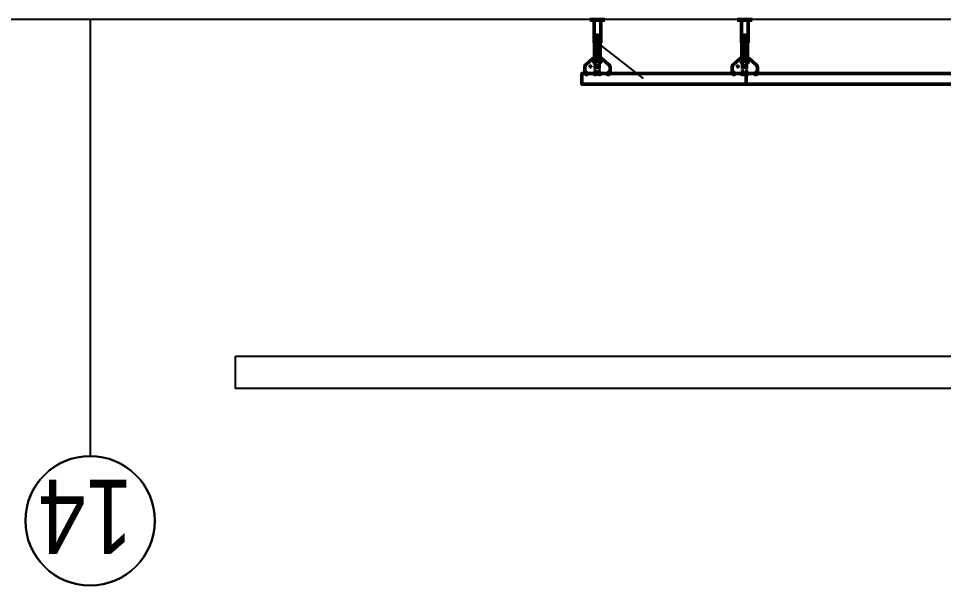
# Model space of a CAD drawing. Header units: millimetres. Extents: x 0 to 461941, y -159644 to 4828.
# Drawn here: x 142241 to 150820, y -141644 to -136388 of the extents above; entities that cross this region are included whole.
import ezdxf

# ---------------------------------------------------------------- set-up
doc = ezdxf.new("R2010")
doc.units = ezdxf.units.MM
for name, pattern in [('Xref Conv Decant Product Tote$0$_SBA Dash Dot - Loose', [6, 4, -1, 0, -1]), ('Xref Conv Decant Product Tote$0$AM_ISO02W050', [7.5, 6, -1.5]), ('Xref Conv Decant Product Tote$0$CENTER', [7, 4, -1, 1, -1]), ('Xref Conv Decant Product Tote$0$HIDDEN', [0.375, 0.25, -0.125])]:
    doc.linetypes.add(name, pattern=pattern)
for name, color, linetype in [('AM_BOR', 4, 'Continuous'), ('Xref Conv Decant Empty Tote$0$B', 4, 'Continuous'), ('Xref Conv Decant Empty Tote$0$Mezz', 1, 'Continuous'), ('Xref Conv Decant Product Tote$0$B', 4, 'Continuous'), ('Xref Conv Decant Product Tote$0$S-GRID', 8, 'Continuous')]:
    doc.layers.add(name, color=color, linetype=linetype)
for name, color, linetype, lineweight in [('Xref Conv Decant Product Tote$0$Conv- Product decant', 3, 'Continuous', 50), ('Xref Conv Decant Product Tote$0$Hidden', 9, 'Xref Conv Decant Product Tote$0$AM_ISO02W050', 25), ('Xref Conv Decant Product Tote$0$S-GRID-IDEN', 1, 'Continuous', 25)]:
    doc.layers.add(name, color=color, linetype=linetype, lineweight=lineweight)
doc.styles.add('Xref Conv Decant Product Tote$0$Arial Narrow_1', font='ARIALN.TTF', dxfattribs={"height": 688.297872})

# ---------------------------------------------------------------- blocks, each defined once
blk = doc.blocks.new('Xref Conv Decant Empty Tote')
at = {"layer": 'Xref Conv Decant Empty Tote$0$B'}
blk.add_line((242903.7, -136397.6), (134788.8, -136397.6), dxfattribs=at)
at = {"layer": 'Xref Conv Decant Empty Tote$0$Mezz'}
blk.add_lwpolyline([(144253.6, -139517.6), (239475.4, -139517.6), (239475.4, -139817.6), (144253.6, -139817.6)], close=True, dxfattribs=at)
blk = doc.blocks.new('Xref Conv Decant Product Tote$0$Grid - Grid Head-235101')
at = {"layer": 'Xref Conv Decant Product Tote$0$S-GRID-IDEN'}
blk.add_circle((0, 600), 600, dxfattribs=at)
for start, end in [(0, 180), (180, 0)]:
    blk.add_arc((0, 600), 600, start, end, dxfattribs=at)
blk = doc.blocks.new('*U357')
for p, q in [((0, 50), (0, -50)), ((3657.6, 50), (3657.6, -50))]:
    blk.add_line(p, q)
blk.add_lwpolyline([(0, 50), (5181.6, 50), (5181.6, -50), (0, -50)], close=True)
blk = doc.blocks.new('*U361')
at = {"linetype": 'Continuous'}
for p, q in [((0, 0), (0, -59.2)), ((0, 0), (235, 0)), ((235, 0), (235, -59.2)), ((79.4, -141.4), (8.5, -78.2)), ((155.6, -141.4), (226.5, -78.2)), ((79.4, -141.4), (155.6, -141.4)), ((91.5, -136.4), (91.5, -287)), ((103.5, -136.4), (103.5, -353)), ((131.5, -136.4), (131.5, -287)), ((143.5, -136.4), (143.5, -287)), ((86.5, -284), (148.5, -284)), ((86.5, -284), (86.5, -495)), ((148.5, -284), (148.5, -495)), ((187.5, -495), (47.5, -495)), ((47.5, -495), (47.5, -500)), ((187.5, -500), (47.5, -500)), ((187.5, -495), (187.5, -500))]:
    blk.add_line(p, q, dxfattribs=at)
for p, q in [((6.9, 7.5), (6.9, 2)), ((6.9, 2), (25.4, 2)), ((9.2, 9), (11.5, 9)), ((11.5, 9), (11.5, 2)), ((11.5, 9), (20.8, 9)), ((20.8, 9), (20.8, 2)), ((20.8, 9), (23.1, 9)), ((25.4, 7.5), (25.4, 2)), ((88, 7.5), (88, 2)), ((88, 2), (106.5, 2)), ((90.3, 9), (92.6, 9)), ((92.6, 9), (92.6, 2)), ((92.6, 9), (101.8, 9)), ((101.8, 9), (101.8, 2)), ((101.8, 9), (104.2, 9)), ((106.5, 7.5), (106.5, 2)), ((128.5, 7.5), (128.5, 2)), ((128.5, 2), (147, 2)), ((130.8, 9), (133.2, 9)), ((133.2, 9), (133.2, 2)), ((133.2, 9), (142.4, 9)), ((142.4, 9), (142.4, 2)), ((142.4, 9), (144.7, 9)), ((147, 7.5), (147, 2)), ((209.6, 7.5), (209.6, 2)), ((209.6, 2), (228.1, 2)), ((211.9, 9), (214.2, 9)), ((214.2, 9), (214.2, 2)), ((214.2, 9), (223.5, 9)), ((223.5, 9), (223.5, 2)), ((223.5, 9), (225.8, 9)), ((228.1, 7.5), (228.1, 2)), ((117.5, -109.3), (111.1, -113)), ((111.1, -113), (111.1, -120.4)), ((111.1, -120.4), (117.5, -124.1)), ((123.9, -113), (117.5, -109.3)), ((117.5, -124.1), (123.9, -120.4)), ((123.9, -120.4), (123.9, -113))]:
    blk.add_line(p, q)
at = {"linetype": 'Xref Conv Decant Product Tote$0$CENTER'}
for p, q in [((67.5, -488.2), (67.5, -509.8)), ((167.5, -488.2), (167.5, -509.8))]:
    blk.add_line(p, q, dxfattribs=at)
for points in [[(111.1, -69.4), (117.5, -73.1), (123.9, -69.4), (123.9, -62), (117.5, -58.3), (111.1, -62)], [(109.5, -301.6), (117.5, -306.2), (125.5, -301.6), (125.5, -292.4), (117.5, -287.8), (109.5, -292.4)], [(109.5, -352.6), (117.5, -357.2), (125.5, -352.6), (125.5, -343.4), (117.5, -338.8), (109.5, -343.4)]]:
    blk.add_lwpolyline(points, close=True)
for centre, radius in [((117.5, -65.7), 8.4), ((117.5, -65.7), 6.4), ((117.5, -116.7), 8.4), ((117.5, -116.7), 6.4), ((117.5, -297), 8), ((117.5, -348), 8)]:
    blk.add_circle(centre, radius)
at = {"linetype": 'Continuous'}
blk.add_circle((181.8, -65.7), 3.6, dxfattribs=at)
for centre, radius, start, end in [((9.2, 6.5), 2.53, 23.99102, 156.00898), ((16.1, 1.1), 7.86, 54.0166, 125.9834), ((23.1, 6.5), 2.53, 23.99102, 156.00898), ((90.3, 6.5), 2.53, 23.99102, 156.00898), ((97.2, 1.1), 7.86, 54.0166, 125.9834), ((104.2, 6.5), 2.53, 23.99102, 156.00898), ((130.8, 6.5), 2.53, 23.99102, 156.00898), ((137.8, 1.1), 7.86, 54.0166, 125.9834), ((144.7, 6.5), 2.53, 23.99102, 156.00898), ((211.9, 6.5), 2.53, 23.99102, 156.00898), ((218.8, 1.1), 7.86, 54.0166, 125.9834), ((225.8, 6.5), 2.53, 23.99102, 156.00898)]:
    blk.add_arc(centre, radius, start, end)
for centre, radius, start, end in [((25.4, -59.2), 25.4, 180, 228.26911), ((209.6, -59.2), 25.4, 311.73089, 0), ((88.7, -104.7), 4.4, 45, 225), ((116.3, -77.6), 43.1, 224.54732, 271.61444), ((117.5, -75.9), 36.4, 225, 270), ((117.5, -75.9), 36.4, 270, 315), ((118.7, -77.6), 43.1, 268.38556, 315.45268), ((146.3, -104.7), 4.4, 315, 135)]:
    blk.add_arc(centre, radius, start, end, dxfattribs=at)
at = {"layer": 'Xref Conv Decant Product Tote$0$Hidden', "linetype": 'Xref Conv Decant Product Tote$0$HIDDEN'}
for p, q in [((11.1, -17), (11.1, 2)), ((12.1, -18), (12.1, 2)), ((20.1, -18), (20.1, 2)), ((21.1, -17), (21.1, 2)), ((92.2, -17), (92.2, 2)), ((93.2, -18), (93.2, 2)), ((101.2, -18), (101.2, 2)), ((102.2, -17), (102.2, 2)), ((132.8, -17), (132.8, 2)), ((133.8, -18), (133.8, 2)), ((141.8, -18), (141.8, 2)), ((142.8, -17), (142.8, 2)), ((213.8, -17), (213.8, 2)), ((214.8, -18), (214.8, 2)), ((222.8, -18), (222.8, 2)), ((223.8, -17), (223.8, 2)), ((0, -3), (235, -3)), ((12.1, -18), (11.1, -17)), ((11.1, -17), (21.1, -17)), ((12.1, -18), (20.1, -18)), ((20.1, -18), (21.1, -17)), ((91.5, -18), (91.5, -158.8)), ((91.5, -18), (143.5, -18)), ((92.2, -17), (102.2, -17)), ((93.2, -18), (92.2, -17)), ((93.2, -18), (101.2, -18)), ((93.5, -18), (93.5, -353)), ((101.2, -18), (102.2, -17)), ((101.5, -18), (101.5, -353)), ((103.5, -18), (103.5, -158.8)), ((131.5, -18), (131.5, -158.8)), ((132.8, -17), (142.8, -17)), ((133.8, -18), (132.8, -17)), ((133.5, -18), (133.5, -353)), ((133.8, -18), (141.8, -18)), ((141.5, -18), (141.5, -353)), ((141.8, -18), (142.8, -17)), ((143.5, -18), (143.5, -158.8)), ((213.8, -17), (223.8, -17)), ((214.8, -18), (213.8, -17)), ((214.8, -18), (222.8, -18)), ((222.8, -18), (223.8, -17)), ((91.5, -128), (91.5, -173)), ((91.5, -142), (91.5, -353)), ((93.5, -128), (93.5, -173)), ((96.5, -118), (138.5, -118)), ((96.5, -120), (138.5, -120)), ((101.5, -170), (101.5, -173)), ((101.5, -170), (103.5, -170)), ((103.5, -142), (103.5, -287)), ((103.5, -170), (103.5, -173)), ((131.5, -142), (131.5, -353)), ((131.5, -170), (131.5, -173)), ((131.5, -170), (133.5, -170)), ((133.5, -170), (131.5, -170)), ((133.5, -170), (133.5, -173)), ((133.5, -170), (133.5, -173)), ((141.5, -128), (141.5, -173)), ((143.5, -128), (143.5, -173)), ((143.5, -142), (143.5, -353)), ((96.5, -176), (98.5, -176)), ((98.5, -178), (96.5, -178)), ((138.5, -176), (136.5, -176)), ((136.5, -178), (138.5, -178)), ((89.5, -284), (89.5, -495)), ((145.5, -284), (145.5, -495)), ((143.5, -353), (91.5, -353))]:
    blk.add_line(p, q, dxfattribs=at)
at = {"layer": 'Xref Conv Decant Product Tote$0$Hidden', "linetype": 'Xref Conv Decant Product Tote$0$CENTER'}
for p, q in [((16.1, 10.6), (16.1, -9.3)), ((97.2, -8.6), (97.2, 11.3)), ((97.2, 10.6), (97.2, -9.3)), ((137.8, -8.6), (137.8, 11.3)), ((218.8, -8.6), (218.8, 11.3))]:
    blk.add_line(p, q, dxfattribs=at)
at = {"layer": 'Xref Conv Decant Product Tote$0$Hidden'}
for p, q in [((16.1, 8.6), (16.1, -11.3)), ((97.2, 8.6), (97.2, -11.3)), ((137.8, 8.6), (137.8, -11.3)), ((218.8, 8.6), (218.8, -11.3))]:
    blk.add_line(p, q, dxfattribs=at)
for points in [[(6.9, -5), (4.9, -3)], [(27.4, -3), (4.9, -3)], [(25.4, -5), (6.9, -5)], [(6.9, -10.5), (6.9, -5)], [(23.1, -12), (20.8, -12), (11.5, -12), (9.2, -12)], [(11.5, -12), (11.5, -5)], [(20.8, -12), (20.8, -5)], [(27.4, -3), (25.4, -5)], [(25.4, -10.5), (25.4, -5)], [(88, -5), (86, -3)], [(108.5, -3), (86, -3)], [(106.5, -5), (88, -5)], [(88, -10.5), (88, -5)], [(104.2, -12), (101.8, -12), (92.6, -12), (90.3, -12)], [(92.6, -12), (92.6, -5)], [(101.8, -12), (101.8, -5)], [(108.5, -3), (106.5, -5)], [(106.5, -10.5), (106.5, -5)], [(128.5, -5), (126.5, -3)], [(149, -3), (126.5, -3)], [(147, -5), (128.5, -5)], [(128.5, -10.5), (128.5, -5)], [(144.7, -12), (142.4, -12), (133.2, -12), (130.8, -12)], [(133.2, -12), (133.2, -5)], [(142.4, -12), (142.4, -5)], [(149, -3), (147, -5)], [(147, -10.5), (147, -5)], [(209.6, -5), (207.6, -3)], [(230.1, -3), (207.6, -3)], [(228.1, -5), (209.6, -5)], [(209.6, -10.5), (209.6, -5)], [(225.8, -12), (223.5, -12), (214.2, -12), (211.9, -12)], [(214.2, -12), (214.2, -5)], [(223.5, -12), (223.5, -5)], [(230.1, -3), (228.1, -5)], [(228.1, -10.5), (228.1, -5)]]:
    blk.add_lwpolyline(points, dxfattribs=at)
for centre, radius, start, end in [((9.2, -9.5), 2.53, 203.99102, 336.00898), ((16.1, -4.1), 7.86, 234.0166, 305.9834), ((23.1, -9.5), 2.53, 203.99102, 336.00898), ((90.3, -9.5), 2.53, 203.99102, 336.00898), ((97.2, -4.1), 7.86, 234.0166, 305.9834), ((104.2, -9.5), 2.53, 203.99102, 336.00898), ((130.8, -9.5), 2.53, 203.99102, 336.00898), ((137.8, -4.1), 7.86, 234.0166, 305.9834), ((144.7, -9.5), 2.53, 203.99102, 336.00898), ((211.9, -9.5), 2.53, 203.99102, 336.00898), ((218.8, -4.1), 7.86, 234.0166, 305.9834), ((225.8, -9.5), 2.53, 203.99102, 336.00898)]:
    blk.add_arc(centre, radius, start, end, dxfattribs=at)
at = {"layer": 'Xref Conv Decant Product Tote$0$Hidden', "linetype": 'Xref Conv Decant Product Tote$0$HIDDEN'}
for centre, radius, start, end in [((96.5, -123), 5, 90, 180), ((96.5, -123), 3, 90, 180), ((138.5, -123), 5, 0, 90), ((138.5, -123), 3, 0, 90), ((96.5, -173), 5, 180, 270), ((96.5, -173), 5, 180, 270), ((96.5, -173), 3, 180, 270), ((98.5, -173), 3, 270, 0), ((98.5, -173), 5, 270, 0), ((136.5, -173), 5, 180, 270), ((136.5, -173), 3, 180, 270), ((138.5, -173), 5, 270, 0), ((138.5, -173), 3, 270, 0)]:
    blk.add_arc(centre, radius, start, end, dxfattribs=at)
blk = doc.blocks.new('Xref Conv Decant Product Tote')
blk.add_line((147609.7, -136613.6), (148033.5, -136943.5))
at = {"layer": 'Xref Conv Decant Product Tote$0$B'}
blk.add_line((242903.7, -136397.6), (134788.8, -136397.6), dxfattribs=at)
at = {"layer": 'Xref Conv Decant Product Tote$0$S-GRID', "linetype": 'Xref Conv Decant Product Tote$0$_SBA Dash Dot - Loose'}
blk.add_line((142905, -136397.6), (142905, -140444.1), dxfattribs=at)
at = {"layer": 'Xref Conv Decant Product Tote$0$Conv- Product decant', "rotation": 180}
for p in [(147727.2, -136897.6), (149093.9, -136897.6)]:
    blk.add_blockref('*U361', p, dxfattribs=at)
at = {"layer": 'Xref Conv Decant Product Tote$0$Conv- Product decant', "xscale": -1}
blk.add_blockref('*U357', (152648.4, -136947.6), dxfattribs=at)
at = {"layer": 'Xref Conv Decant Product Tote$0$S-GRID-IDEN', "rotation": 180}
blk.add_blockref('Xref Conv Decant Product Tote$0$Grid - Grid Head-235101', (142905, -140444.1), dxfattribs=at)
at = {"layer": 'Xref Conv Decant Product Tote$0$S-GRID-IDEN', "lineweight": 9, "insert": (142864.2, -141351.1), "char_height": 688.3, "width": 680.367, "attachment_point": 2, "rotation": 180, "line_spacing_factor": 0.968573, "style": 'Xref Conv Decant Product Tote$0$Arial Narrow_1'}
blk.add_mtext('14', dxfattribs=at)

msp = doc.modelspace()

# ---------------------------------------------------------------- block references
for name in ['Xref Conv Decant Empty Tote', 'Xref Conv Decant Product Tote']:
    msp.add_blockref(name, (0, 0))
at = {"layer": 'AM_BOR'}
msp.add_blockref('Xref Conv Decant Product Tote', (0, 0), dxfattribs=at)

doc.saveas('drawing.dxf')
